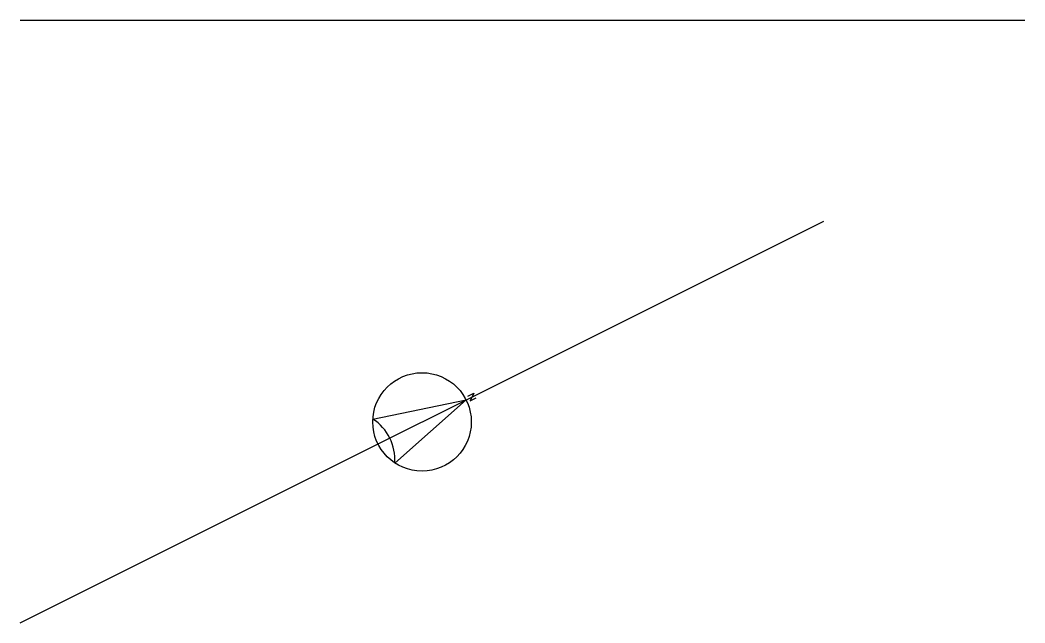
# Model space of a CAD drawing. Units: millimetres at full size, sheet at 1:100. Extents: x -15551 to 15061, y -21857 to -3490.
import ezdxf

# ---------------------------------------------------------------- set-up
doc = ezdxf.new("R2010")
doc.units = ezdxf.units.MM
doc.header["$LTSCALE"] = 100
doc.layers.add('0-0', color=7, linetype='Continuous')

msp = doc.modelspace()

# ---------------------------------------------------------------- linework, layer by layer
at = {"layer": '0-0'}
for p, q in [((-15551, -3489.8), (15061.2, -3489.8)), ((-15551, -21857.1), (8938.8, -9612.2)), ((-4803.4, -15644.8), (-1964.5, -15063.9)), ((-4132.6, -16986.5), (-1964.5, -15063.9))]:
    msp.add_line(p, q, dxfattribs=at)
msp.add_lwpolyline([(-1910.8, -14947.6), (-1731.9, -14858.2), (-1839.3, -15090.7), (-1660.4, -15001.3)], dxfattribs=at)
msp.add_circle((-3306.1, -15734.7), 1500, dxfattribs=at)
msp.add_arc((-5629.9, -16896.6), 1500, 356.56505, 56.56505, dxfattribs=at)

doc.saveas('drawing.dxf')
